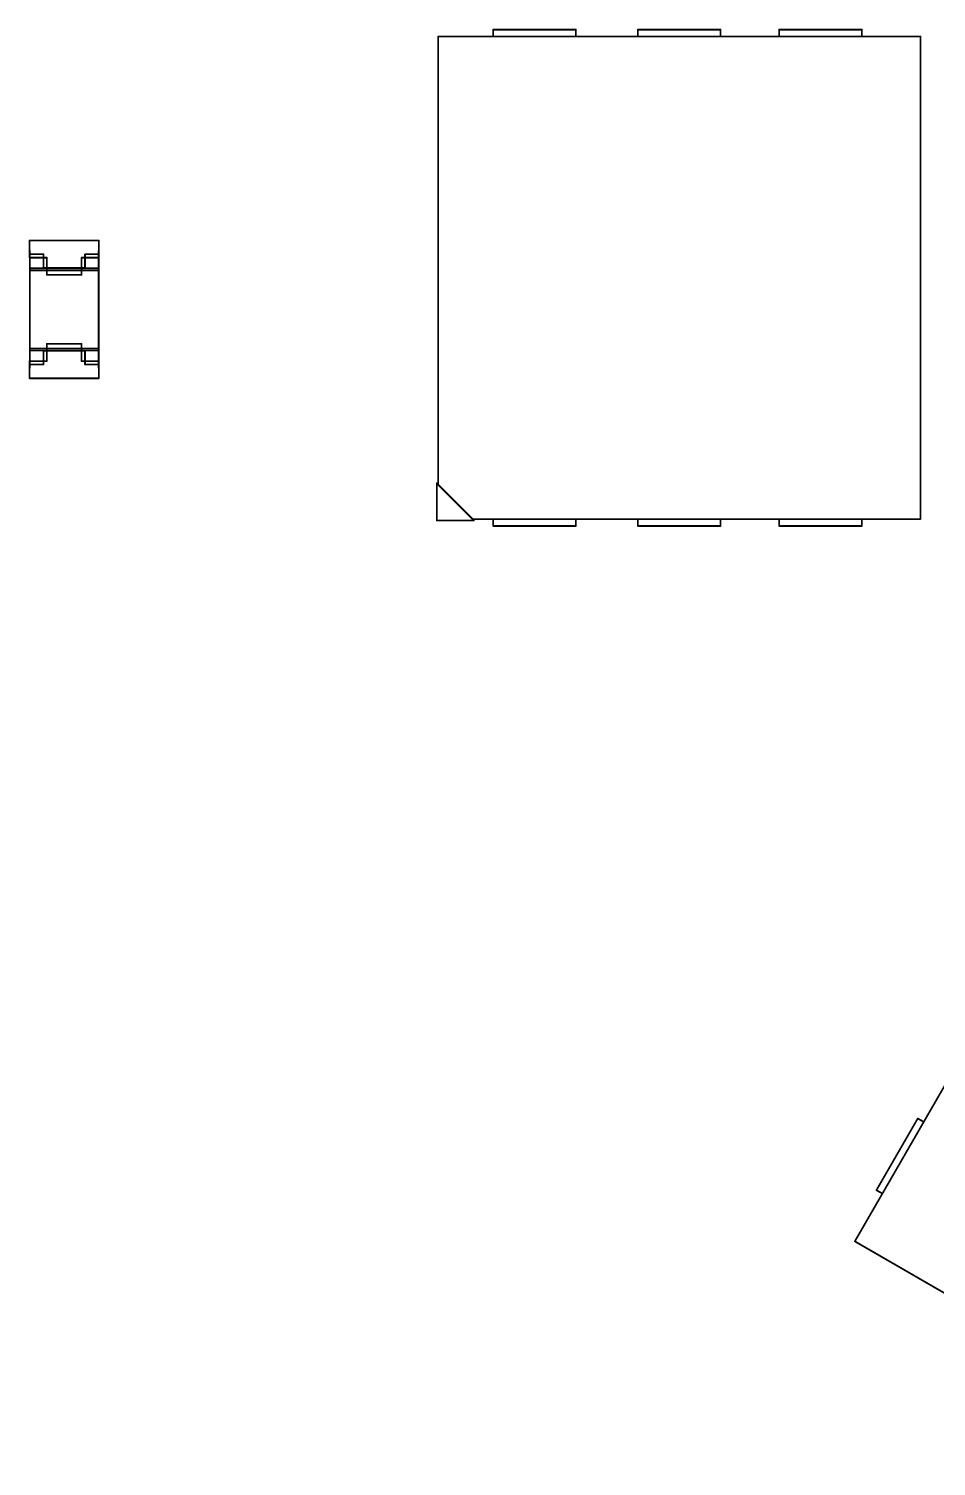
# Model space of a CAD drawing. Header units: millimetres. Extents: x 1.5 to 19.4, y 0 to 11.5.
# Drawn here: x 6.2845 to 6.5438, y 7.0239 to 7.4344 of the extents above; entities that cross this region are included whole.
import ezdxf

# ---------------------------------------------------------------- set-up
doc = ezdxf.new("R2010")
doc.units = ezdxf.units.MM
doc.header["$MEASUREMENT"] = 0
doc.layers.add('Mechanical5', color=56, linetype='Continuous')

msp = doc.modelspace()

# ---------------------------------------------------------------- linework, layer by layer
at = {"layer": 'Mechanical5', "const_width": 0.0005}
for points in [[(6.41719, 7.43215), (6.41719, 7.43412)], [(6.41719, 7.43412), (6.44081, 7.43412)], [(6.44081, 7.43215), (6.44081, 7.43412)], [(6.45853, 7.43412), (6.48215, 7.43412)], [(6.45853, 7.43215), (6.45853, 7.43412)], [(6.48215, 7.43215), (6.48215, 7.43412)], [(6.49888, 7.43215), (6.49888, 7.43412)], [(6.49888, 7.43412), (6.5225, 7.43412)], [(6.5225, 7.43215), (6.5225, 7.43412)], [(6.40144, 7.3042), (6.40144, 7.43215)], [(6.40144, 7.43215), (6.53924, 7.43215)], [(6.53924, 7.29436), (6.53924, 7.43215)], [(6.28472, 7.37392), (6.30449, 7.37392)], [(6.28472, 7.37093), (6.28472, 7.37392)], [(6.30449, 7.37093), (6.30449, 7.37392)], [(6.28472, 7.369), (6.28472, 7.37093)], [(6.28472, 7.36998), (6.28866, 7.36998)], [(6.28472, 7.369), (6.28965, 7.369)], [(6.28476, 7.33754), (6.28476, 7.37093)], [(6.28866, 7.36605), (6.28866, 7.36998)], [(6.28965, 7.36408), (6.28965, 7.369)], [(6.29957, 7.369), (6.30449, 7.369)], [(6.29957, 7.36408), (6.29957, 7.369)], [(6.30055, 7.36998), (6.30449, 7.36998)], [(6.30055, 7.36605), (6.30055, 7.36998)], [(6.30445, 7.33754), (6.30445, 7.37093)], [(6.30449, 7.369), (6.30449, 7.37093)], [(6.2848, 7.36601), (6.30441, 7.36601)], [(6.2848, 7.34247), (6.2848, 7.36601)], [(6.2848, 7.36538), (6.30441, 7.36538)], [(6.28866, 7.36605), (6.30055, 7.36605)], [(6.28965, 7.36408), (6.29957, 7.36408)], [(6.30441, 7.34247), (6.30441, 7.36601)], [(6.28965, 7.34439), (6.29957, 7.34439)], [(6.28965, 7.33947), (6.28965, 7.34439)], [(6.29957, 7.33947), (6.29957, 7.34439)], [(6.28472, 7.33947), (6.28965, 7.33947)], [(6.28472, 7.33754), (6.28472, 7.33947)], [(6.2848, 7.34309), (6.30441, 7.34309)], [(6.2848, 7.34247), (6.30441, 7.34247)], [(6.28866, 7.34243), (6.30055, 7.34243)], [(6.28866, 7.33849), (6.28866, 7.34243)], [(6.29957, 7.33947), (6.30449, 7.33947)], [(6.30055, 7.33849), (6.30055, 7.34243)], [(6.30449, 7.33754), (6.30449, 7.33947)], [(6.28472, 7.33849), (6.28866, 7.33849)], [(6.28472, 7.33455), (6.28472, 7.33754)], [(6.30055, 7.33849), (6.30449, 7.33849)], [(6.30449, 7.33455), (6.30449, 7.33754)], [(6.28472, 7.33455), (6.30449, 7.33455)], [(6.40105, 7.29396), (6.40105, 7.30459)], [(6.40105, 7.30459), (6.41168, 7.29396)], [(6.41128, 7.29436), (6.53924, 7.29436)], [(6.41719, 7.29239), (6.41719, 7.29436)], [(6.44081, 7.29239), (6.44081, 7.29436)], [(6.45853, 7.29239), (6.45853, 7.29436)], [(6.48215, 7.29239), (6.48215, 7.29436)], [(6.49888, 7.29239), (6.49888, 7.29436)], [(6.5225, 7.29239), (6.5225, 7.29436)], [(6.40105, 7.29396), (6.41168, 7.29396)], [(6.41719, 7.29239), (6.44081, 7.29239)], [(6.45853, 7.29239), (6.48215, 7.29239)], [(6.49888, 7.29239), (6.5225, 7.29239)], [(6.52051, 7.08811), (6.58941, 7.20745)], [(6.52668, 7.10273), (6.53849, 7.12319)], [(6.53849, 7.12319), (6.5402, 7.12221)], [(6.52668, 7.10273), (6.52839, 7.10175)], [(6.52051, 7.08811), (6.63132, 7.02414)]]:
    msp.add_lwpolyline(points, dxfattribs=at)
at = {"layer": 'Mechanical5', "const_width": 0.00025}
for points in [[(6.41706, 7.43412, 1), (6.41731, 7.43412, 1)], [(6.41706, 7.43412, 1), (6.41731, 7.43412, 1)], [(6.44068, 7.43412, 1), (6.44093, 7.43412, 1)], [(6.44068, 7.43412, 1), (6.44093, 7.43412, 1)], [(6.4584, 7.43412, 1), (6.45865, 7.43412, 1)], [(6.4584, 7.43412, 1), (6.45865, 7.43412, 1)], [(6.48202, 7.43412, 1), (6.48227, 7.43412, 1)], [(6.48202, 7.43412, 1), (6.48227, 7.43412, 1)], [(6.49876, 7.43412, 1), (6.49901, 7.43412, 1)], [(6.49876, 7.43412, 1), (6.49901, 7.43412, 1)], [(6.52238, 7.43412, 1), (6.52263, 7.43412, 1)], [(6.52238, 7.43412, 1), (6.52263, 7.43412, 1)], [(6.40132, 7.43215, 1), (6.40157, 7.43215, 1)], [(6.40132, 7.43215, 1), (6.40157, 7.43215, 1)], [(6.41706, 7.43215, 1), (6.41731, 7.43215, 1)], [(6.44068, 7.43215, 1), (6.44093, 7.43215, 1)], [(6.4584, 7.43215, 1), (6.45865, 7.43215, 1)], [(6.48202, 7.43215, 1), (6.48227, 7.43215, 1)], [(6.49876, 7.43215, 1), (6.49901, 7.43215, 1)], [(6.52238, 7.43215, 1), (6.52263, 7.43215, 1)], [(6.53911, 7.43215, 1), (6.53936, 7.43215, 1)], [(6.53911, 7.43215, 1), (6.53936, 7.43215, 1)], [(6.2846, 7.37392, 1), (6.28485, 7.37392, 1)], [(6.2846, 7.37392, 1), (6.28485, 7.37392, 1)], [(6.30436, 7.37392, 1), (6.30461, 7.37392, 1)], [(6.30436, 7.37392, 1), (6.30461, 7.37392, 1)], [(6.2846, 7.37093, 1), (6.28485, 7.37093, 1)], [(6.2846, 7.37093, 1), (6.28485, 7.37093, 1)], [(6.2846, 7.36998, 1), (6.28485, 7.36998, 1)], [(6.2846, 7.369, 1), (6.28485, 7.369, 1)], [(6.2846, 7.369, 1), (6.28485, 7.369, 1)], [(6.28464, 7.37093, 1), (6.28489, 7.37093, 1)], [(6.28854, 7.36998, 1), (6.28879, 7.36998, 1)], [(6.28854, 7.36998, 1), (6.28879, 7.36998, 1)], [(6.28952, 7.369, 1), (6.28977, 7.369, 1)], [(6.28952, 7.369, 1), (6.28977, 7.369, 1)], [(6.29944, 7.369, 1), (6.29969, 7.369, 1)], [(6.29944, 7.369, 1), (6.29969, 7.369, 1)], [(6.30043, 7.36998, 1), (6.30068, 7.36998, 1)], [(6.30043, 7.36998, 1), (6.30068, 7.36998, 1)], [(6.30432, 7.37093, 1), (6.30457, 7.37093, 1)], [(6.30436, 7.37093, 1), (6.30461, 7.37093, 1)], [(6.30436, 7.37093, 1), (6.30461, 7.37093, 1)], [(6.30436, 7.36998, 1), (6.30461, 7.36998, 1)], [(6.30436, 7.369, 1), (6.30461, 7.369, 1)], [(6.30436, 7.369, 1), (6.30461, 7.369, 1)], [(6.28468, 7.36601, 1), (6.28493, 7.36601, 1)], [(6.28468, 7.36601, 1), (6.28493, 7.36601, 1)], [(6.28468, 7.36538, 1), (6.28493, 7.36538, 1)], [(6.28854, 7.36605, 1), (6.28879, 7.36605, 1)], [(6.28854, 7.36605, 1), (6.28879, 7.36605, 1)], [(6.28952, 7.36408, 1), (6.28977, 7.36408, 1)], [(6.28952, 7.36408, 1), (6.28977, 7.36408, 1)], [(6.29944, 7.36408, 1), (6.29969, 7.36408, 1)], [(6.29944, 7.36408, 1), (6.29969, 7.36408, 1)], [(6.30043, 7.36605, 1), (6.30068, 7.36605, 1)], [(6.30043, 7.36605, 1), (6.30068, 7.36605, 1)], [(6.30428, 7.36601, 1), (6.30453, 7.36601, 1)], [(6.30428, 7.36601, 1), (6.30453, 7.36601, 1)], [(6.30428, 7.36538, 1), (6.30453, 7.36538, 1)], [(6.28952, 7.34439, 1), (6.28977, 7.34439, 1)], [(6.28952, 7.34439, 1), (6.28977, 7.34439, 1)], [(6.29944, 7.34439, 1), (6.29969, 7.34439, 1)], [(6.29944, 7.34439, 1), (6.29969, 7.34439, 1)], [(6.2846, 7.33947, 1), (6.28485, 7.33947, 1)], [(6.2846, 7.33947, 1), (6.28485, 7.33947, 1)], [(6.28468, 7.34309, 1), (6.28493, 7.34309, 1)], [(6.28468, 7.34247, 1), (6.28493, 7.34247, 1)], [(6.28468, 7.34247, 1), (6.28493, 7.34247, 1)], [(6.28854, 7.34243, 1), (6.28879, 7.34243, 1)], [(6.28854, 7.34243, 1), (6.28879, 7.34243, 1)], [(6.28952, 7.33947, 1), (6.28977, 7.33947, 1)], [(6.28952, 7.33947, 1), (6.28977, 7.33947, 1)], [(6.29944, 7.33947, 1), (6.29969, 7.33947, 1)], [(6.29944, 7.33947, 1), (6.29969, 7.33947, 1)], [(6.30043, 7.34243, 1), (6.30068, 7.34243, 1)], [(6.30043, 7.34243, 1), (6.30068, 7.34243, 1)], [(6.30428, 7.34309, 1), (6.30453, 7.34309, 1)], [(6.30428, 7.34247, 1), (6.30453, 7.34247, 1)], [(6.30428, 7.34247, 1), (6.30453, 7.34247, 1)], [(6.30436, 7.33947, 1), (6.30461, 7.33947, 1)], [(6.30436, 7.33947, 1), (6.30461, 7.33947, 1)], [(6.2846, 7.33849, 1), (6.28485, 7.33849, 1)], [(6.2846, 7.33754, 1), (6.28485, 7.33754, 1)], [(6.2846, 7.33754, 1), (6.28485, 7.33754, 1)], [(6.28464, 7.33754, 1), (6.28489, 7.33754, 1)], [(6.28854, 7.33849, 1), (6.28879, 7.33849, 1)], [(6.28854, 7.33849, 1), (6.28879, 7.33849, 1)], [(6.30043, 7.33849, 1), (6.30068, 7.33849, 1)], [(6.30043, 7.33849, 1), (6.30068, 7.33849, 1)], [(6.30432, 7.33754, 1), (6.30457, 7.33754, 1)], [(6.30436, 7.33849, 1), (6.30461, 7.33849, 1)], [(6.30436, 7.33754, 1), (6.30461, 7.33754, 1)], [(6.30436, 7.33754, 1), (6.30461, 7.33754, 1)], [(6.2846, 7.33455, 1), (6.28485, 7.33455, 1)], [(6.2846, 7.33455, 1), (6.28485, 7.33455, 1)], [(6.30436, 7.33455, 1), (6.30461, 7.33455, 1)], [(6.30436, 7.33455, 1), (6.30461, 7.33455, 1)], [(6.40092, 7.30459, 1), (6.40117, 7.30459, 1)], [(6.40092, 7.30459, 1), (6.40117, 7.30459, 1)], [(6.40132, 7.3042, 1), (6.40157, 7.3042, 1)], [(6.41116, 7.29436, 1), (6.41141, 7.29436, 1)], [(6.41706, 7.29436, 1), (6.41731, 7.29436, 1)], [(6.44068, 7.29436, 1), (6.44093, 7.29436, 1)], [(6.4584, 7.29436, 1), (6.45865, 7.29436, 1)], [(6.48202, 7.29436, 1), (6.48227, 7.29436, 1)], [(6.49876, 7.29436, 1), (6.49901, 7.29436, 1)], [(6.52238, 7.29436, 1), (6.52263, 7.29436, 1)], [(6.53911, 7.29436, 1), (6.53936, 7.29436, 1)], [(6.53911, 7.29436, 1), (6.53936, 7.29436, 1)], [(6.40092, 7.29396, 1), (6.40117, 7.29396, 1)], [(6.40092, 7.29396, 1), (6.40117, 7.29396, 1)], [(6.41155, 7.29396, 1), (6.4118, 7.29396, 1)], [(6.41155, 7.29396, 1), (6.4118, 7.29396, 1)], [(6.41706, 7.29239, 1), (6.41731, 7.29239, 1)], [(6.41706, 7.29239, 1), (6.41731, 7.29239, 1)], [(6.44068, 7.29239, 1), (6.44093, 7.29239, 1)], [(6.44068, 7.29239, 1), (6.44093, 7.29239, 1)], [(6.4584, 7.29239, 1), (6.45865, 7.29239, 1)], [(6.4584, 7.29239, 1), (6.45865, 7.29239, 1)], [(6.48202, 7.29239, 1), (6.48227, 7.29239, 1)], [(6.48202, 7.29239, 1), (6.48227, 7.29239, 1)], [(6.49876, 7.29239, 1), (6.49901, 7.29239, 1)], [(6.49876, 7.29239, 1), (6.49901, 7.29239, 1)], [(6.52238, 7.29239, 1), (6.52263, 7.29239, 1)], [(6.52238, 7.29239, 1), (6.52263, 7.29239, 1)], [(6.53837, 7.12319, 1), (6.53862, 7.12319, 1)], [(6.53837, 7.12319, 1), (6.53862, 7.12319, 1)], [(6.54007, 7.12221, 1), (6.54032, 7.12221, 1)], [(6.52655, 7.10273, 1), (6.5268, 7.10273, 1)], [(6.52655, 7.10273, 1), (6.5268, 7.10273, 1)], [(6.52826, 7.10175, 1), (6.52851, 7.10175, 1)], [(6.52039, 7.08811, 1), (6.52064, 7.08811, 1)], [(6.52039, 7.08811, 1), (6.52064, 7.08811, 1)]]:
    msp.add_lwpolyline(points, format="xyb", close=True, dxfattribs=at)

doc.saveas('drawing.dxf')
